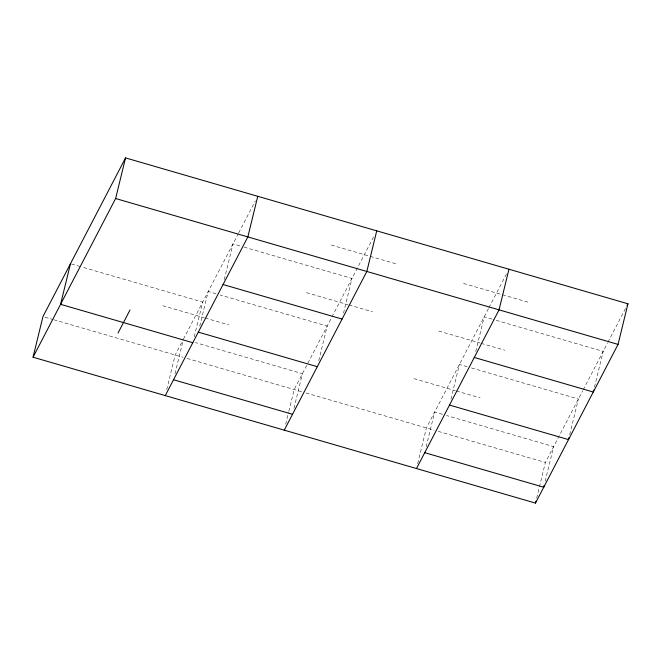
<?xml version="1.0" encoding="UTF-8"?>
<svg xmlns="http://www.w3.org/2000/svg" width="661" height="661" viewBox="0 0 661 661"><rect width="100%" height="100%" fill="white"/><g stroke="black" fill="none" stroke-linecap="round" stroke-linejoin="round"><path stroke-width="0.5" stroke-dasharray="3.31 2.48" d="M166.712 389.66L175.165 354.99L183.237 339.481M174.975 373.787L182.94 341.101M194.243 336.763L202.696 302.085L81.328 266.846M199.746 326.187L208.198 291.509L216.13 293.815M224.277 279.562L232.969 243.901L240.901 246.206M285.709 424.213L288.609 412.324M288.849 411.332L294.162 389.536L374.366 235.407M293.971 408.341L302.424 373.672L195.326 342.572M318.742 360.732L327.195 326.063L220.096 294.963M343.513 313.124L351.966 278.455L241.893 246.495M417.686 463.592L426.378 427.931L488.545 308.456M426.18 446.737L434.641 412.059L442.573 414.364M450.959 399.128L459.412 364.451L467.344 366.756M475.73 351.52L484.183 316.842L492.115 319.147M536.682 498.146L545.375 462.477L582.688 390.758M545.176 481.282L553.629 446.613L446.539 415.513M569.708 434.665L578.408 399.004L471.31 367.904M594.479 387.057L603.179 351.396L493.106 319.437M183.428 339.118L238.29 233.688M238.687 232.912L255.369 200.853M488.95 307.687L506.582 273.794M583.167 389.85L607.467 343.158M607.938 342.241L625.57 308.365M331.301 245.049L397.41 264.243M463.518 283.437L529.626 302.639M306.522 292.658L347.967 304.688M348.95 304.977L372.63 311.852M438.739 331.045L480.183 343.084M481.167 343.365L504.847 350.247M71.462 263.987L80.345 266.565M162.755 305.713L204.199 317.751M205.183 318.032L228.863 324.906M413.968 378.654L455.412 390.692M456.396 390.973L480.076 397.856M44.923 317.164L52.822 319.461M53.805 319.75L183.097 357.287M187.071 358.444L302.052 391.833M306.002 392.973L434.31 430.228M438.276 431.385L545.375 462.477"/><path stroke-width="0.99" d="M33.05 357.213L42.948 316.594L125.532 157.905L627.95 303.787L618.052 344.406L535.468 503.095L33.05 357.213L115.625 198.523L125.532 157.905M70.479 263.698L60.572 304.316L192.789 342.704M257.749 196.292L247.842 236.911L165.267 395.609M376.737 230.846L366.838 271.464L284.263 430.154M508.953 269.234L499.055 309.852L416.48 468.55M535.468 503.095L535.955 501.121M544.21 485.248L543.73 487.231L424.734 452.678M568.989 437.64L568.501 439.623L449.505 405.069M593.76 390.031L593.272 392.014L474.284 357.461M118.013 333.061L130.027 309.959M627 305.613L627.95 303.787M115.625 198.523L618.052 344.406M223.071 284.519L342.067 319.073M198.3 332.128L317.288 366.681M173.521 379.736L292.517 414.29"/></g></svg>
